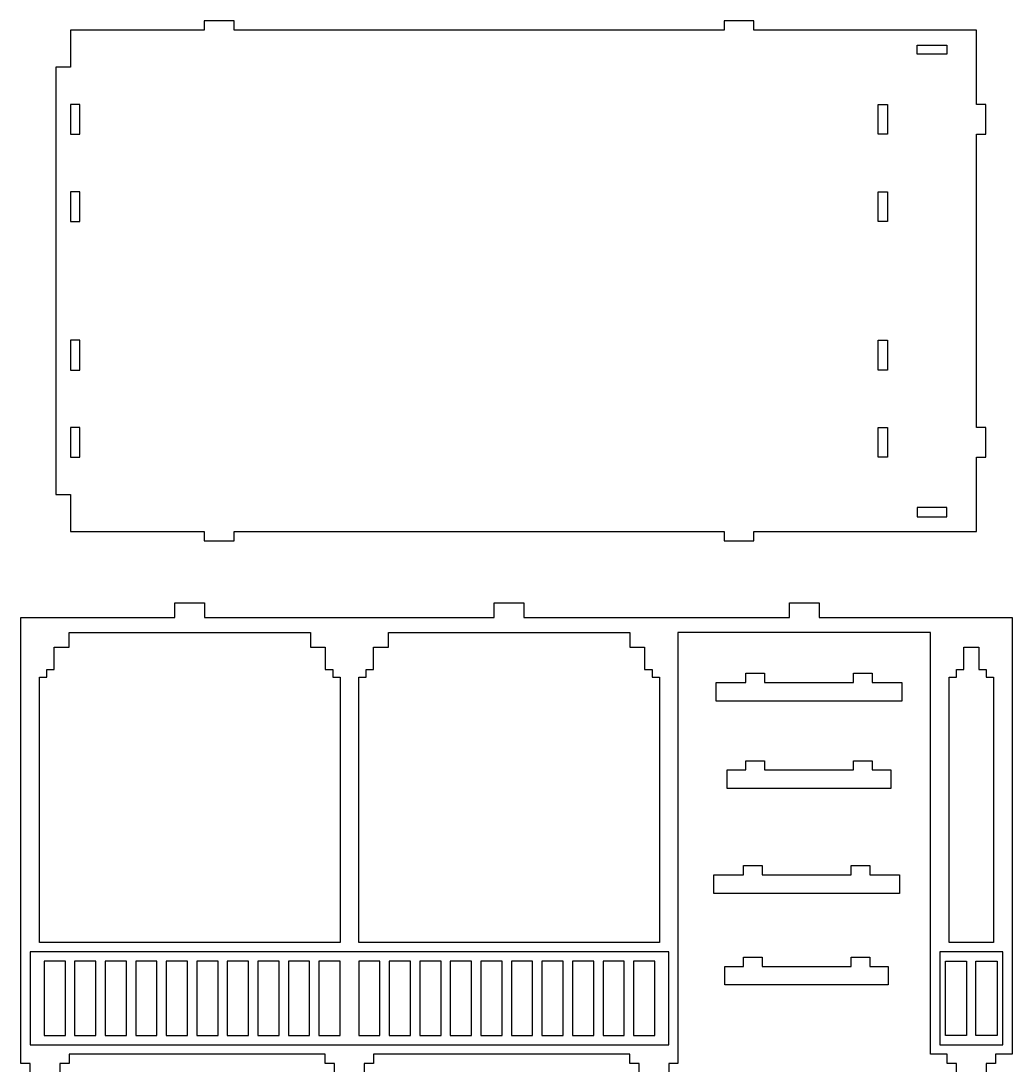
# Model space of a CAD drawing. Extents: x 2603 to 2788, y 2254 to 2397.
# Drawn here: x 2681.4 to 2734.8, y 2341.2 to 2397.4 of the extents above; entities that cross this region are included whole.
import ezdxf

# ---------------------------------------------------------------- set-up
doc = ezdxf.new("R2010")
doc.units = 0
doc.header["$MEASUREMENT"] = 0
doc.layers.add('LAYER1', color=18, linetype='CONTINUOUS')

msp = doc.modelspace()

# ---------------------------------------------------------------- linework, layer by layer
at = {"layer": 'LAYER1'}
for points in [[(2683.243, 2371.92), (2684.043, 2371.92), (2684.043, 2369.92), (2691.243, 2369.92), (2691.243, 2369.42), (2692.843, 2369.42), (2692.843, 2369.92), (2719.243, 2369.92), (2719.243, 2369.42), (2720.843, 2369.42), (2720.843, 2369.92), (2732.843, 2369.92), (2732.843, 2373.92), (2733.343, 2373.92), (2733.343, 2375.52), (2732.843, 2375.52), (2732.843, 2391.32), (2733.343, 2391.32), (2733.343, 2392.92), (2732.843, 2392.92), (2732.843, 2396.92), (2720.843, 2396.92), (2720.843, 2397.42), (2719.243, 2397.42), (2719.243, 2396.92), (2692.843, 2396.92), (2692.843, 2397.42), (2691.243, 2397.42), (2691.243, 2396.92), (2684.043, 2396.92), (2684.043, 2394.92), (2683.243, 2394.92)], [(2729.643, 2396.12), (2731.243, 2396.12), (2731.243, 2395.62), (2729.643, 2395.62)], [(2684.043, 2391.32), (2684.543, 2391.32), (2684.543, 2392.92), (2684.043, 2392.92)], [(2728.043, 2391.32), (2727.543, 2391.32), (2727.543, 2392.92), (2728.043, 2392.92)], [(2684.043, 2386.62), (2684.543, 2386.62), (2684.543, 2388.22), (2684.043, 2388.22)], [(2728.043, 2386.62), (2727.543, 2386.62), (2727.543, 2388.22), (2728.043, 2388.22)], [(2684.043, 2378.62), (2684.543, 2378.62), (2684.543, 2380.22), (2684.043, 2380.22)], [(2728.043, 2378.62), (2727.543, 2378.62), (2727.543, 2380.22), (2728.043, 2380.22)], [(2684.043, 2373.92), (2684.543, 2373.92), (2684.543, 2375.52), (2684.043, 2375.52)], [(2728.043, 2373.92), (2727.543, 2373.92), (2727.543, 2375.52), (2728.043, 2375.52)], [(2729.643, 2370.72), (2731.243, 2370.72), (2731.243, 2371.22), (2729.643, 2371.22)], [(2682.361, 2347.788), (2682.361, 2362.088), (2682.761, 2362.088), (2682.761, 2362.488), (2683.161, 2362.488), (2683.161, 2363.688), (2683.961, 2363.688), (2683.961, 2364.488), (2696.961, 2364.488), (2696.961, 2363.688), (2697.761, 2363.688), (2697.761, 2362.488), (2698.161, 2362.488), (2698.161, 2362.088), (2698.561, 2362.088), (2698.561, 2347.788)], [(2699.561, 2347.788), (2699.561, 2362.088), (2699.961, 2362.088), (2699.961, 2362.488), (2700.361, 2362.488), (2700.361, 2363.688), (2701.161, 2363.688), (2701.161, 2364.488), (2714.161, 2364.488), (2714.161, 2363.688), (2714.961, 2363.688), (2714.961, 2362.488), (2715.361, 2362.488), (2715.361, 2362.088), (2715.761, 2362.088), (2715.761, 2347.788)], [(2732.961, 2363.688), (2732.961, 2362.488), (2733.361, 2362.488), (2733.361, 2362.088), (2733.761, 2362.088), (2733.761, 2347.788), (2731.361, 2347.788), (2731.361, 2362.088), (2731.761, 2362.088), (2731.761, 2362.488), (2732.161, 2362.488), (2732.161, 2363.688)], [(2726.218, 2361.792), (2726.218, 2362.292), (2727.218, 2362.292), (2727.218, 2361.792), (2728.818, 2361.792), (2728.818, 2360.792), (2718.818, 2360.792), (2718.818, 2361.792), (2720.418, 2361.792), (2720.418, 2362.292), (2721.418, 2362.292), (2721.418, 2361.792)], [(2726.218, 2357.083), (2726.218, 2357.583), (2727.218, 2357.583), (2727.218, 2357.083), (2728.218, 2357.083), (2728.218, 2356.083), (2719.418, 2356.083), (2719.418, 2357.083), (2720.418, 2357.083), (2720.418, 2357.583), (2721.418, 2357.583), (2721.418, 2357.083)], [(2726.09, 2351.44), (2726.09, 2351.94), (2727.09, 2351.94), (2727.09, 2351.44), (2728.69, 2351.44), (2728.69, 2350.44), (2718.69, 2350.44), (2718.69, 2351.44), (2720.29, 2351.44), (2720.29, 2351.94), (2721.29, 2351.94), (2721.29, 2351.44)], [(2716.261, 2347.288), (2681.861, 2347.288), (2681.861, 2342.288), (2716.261, 2342.288)], [(2726.09, 2346.51), (2726.09, 2347.01), (2727.09, 2347.01), (2727.09, 2346.51), (2728.09, 2346.51), (2728.09, 2345.51), (2719.29, 2345.51), (2719.29, 2346.51), (2720.29, 2346.51), (2720.29, 2347.01), (2721.29, 2347.01), (2721.29, 2346.51)], [(2734.261, 2347.288), (2730.861, 2347.288), (2730.861, 2342.288), (2734.261, 2342.288)], [(2683.756, 2346.788), (2682.611, 2346.788), (2682.611, 2342.788), (2683.756, 2342.788)], [(2684.256, 2346.788), (2684.256, 2342.788), (2685.401, 2342.788), (2685.401, 2346.788)], [(2687.046, 2342.788), (2687.046, 2346.788), (2685.901, 2346.788), (2685.901, 2342.788)], [(2687.546, 2346.788), (2687.546, 2342.788), (2688.691, 2342.788), (2688.691, 2346.788)], [(2689.191, 2346.788), (2689.191, 2342.788), (2690.336, 2342.788), (2690.336, 2346.788)], [(2690.836, 2346.788), (2690.836, 2342.788), (2691.981, 2342.788), (2691.981, 2346.788)], [(2692.481, 2346.788), (2692.481, 2342.788), (2693.626, 2342.788), (2693.626, 2346.788)], [(2694.126, 2346.788), (2694.126, 2342.788), (2695.271, 2342.788), (2695.271, 2346.788)], [(2695.771, 2346.788), (2695.771, 2342.788), (2696.916, 2342.788), (2696.916, 2346.788)], [(2697.416, 2342.788), (2698.561, 2342.788), (2698.561, 2346.788), (2697.416, 2346.788)], [(2700.706, 2346.788), (2699.561, 2346.788), (2699.561, 2342.788), (2700.706, 2342.788)], [(2701.206, 2346.788), (2701.206, 2342.788), (2702.351, 2342.788), (2702.351, 2346.788)], [(2702.851, 2346.788), (2702.851, 2342.788), (2703.996, 2342.788), (2703.996, 2346.788)], [(2704.496, 2346.788), (2704.496, 2342.788), (2705.641, 2342.788), (2705.641, 2346.788)], [(2706.141, 2346.788), (2706.141, 2342.788), (2707.286, 2342.788), (2707.286, 2346.788)], [(2707.786, 2346.788), (2707.786, 2342.788), (2708.931, 2342.788), (2708.931, 2346.788)], [(2709.431, 2346.788), (2709.431, 2342.788), (2710.576, 2342.788), (2710.576, 2346.788)], [(2711.076, 2346.788), (2711.076, 2342.788), (2712.221, 2342.788), (2712.221, 2346.788)], [(2712.721, 2346.788), (2712.721, 2342.788), (2713.866, 2342.788), (2713.866, 2346.788)], [(2714.366, 2342.788), (2715.511, 2342.788), (2715.511, 2346.788), (2714.366, 2346.788)], [(2732.311, 2342.788), (2731.166, 2342.788), (2731.166, 2346.788), (2732.311, 2346.788)], [(2733.956, 2346.788), (2733.956, 2342.788), (2732.811, 2342.788), (2732.811, 2346.788)]]:
    msp.add_lwpolyline(points, close=True, dxfattribs=at)
for points in [[(2681.861, 2339.988), (2681.861, 2341.288), (2681.361, 2341.288), (2681.361, 2365.288), (2689.661, 2365.288), (2689.661, 2366.088), (2691.261, 2366.088), (2691.261, 2365.288), (2706.861, 2365.288), (2706.861, 2366.088), (2708.461, 2366.088), (2708.461, 2365.288), (2722.761, 2365.288), (2722.761, 2366.088), (2724.361, 2366.088), (2724.361, 2365.288), (2734.761, 2365.288), (2734.761, 2341.788), (2733.861, 2341.788), (2733.861, 2341.288), (2733.361, 2341.288), (2733.361, 2340.788)], [(2731.761, 2339.988), (2731.761, 2341.288), (2731.261, 2341.288), (2731.261, 2341.788), (2730.361, 2341.788), (2730.361, 2364.488), (2716.761, 2364.488), (2716.761, 2341.288), (2716.261, 2341.288), (2716.261, 2340.788)], [(2698.261, 2339.988), (2698.261, 2341.288), (2697.761, 2341.288), (2697.761, 2341.788), (2683.961, 2341.788), (2683.961, 2341.288), (2683.461, 2341.288), (2683.461, 2340.788)], [(2714.661, 2339.988), (2714.661, 2341.288), (2714.161, 2341.288), (2714.161, 2341.788), (2700.361, 2341.788), (2700.361, 2341.288), (2699.861, 2341.288), (2699.861, 2340.788)]]:
    msp.add_lwpolyline(points, dxfattribs=at)

doc.saveas('drawing.dxf')
